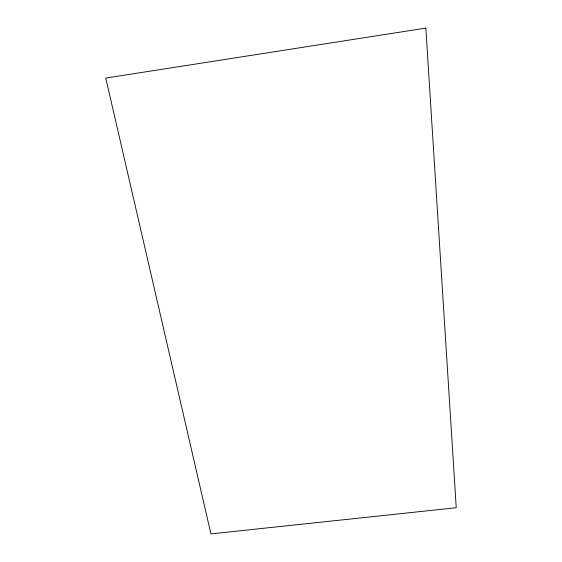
<?xml version="1.0" encoding="UTF-8"?>
<svg xmlns="http://www.w3.org/2000/svg" width="562" height="562" viewBox="0 0 562 562"><rect width="100%" height="100%" fill="white"/><g stroke="black" fill="none" stroke-linecap="round" stroke-linejoin="round"><path stroke-width="0.84" d="M425.841 28.1L105.761 78.076L210.933 533.9L456.239 507.732L425.841 28.1"/></g></svg>
